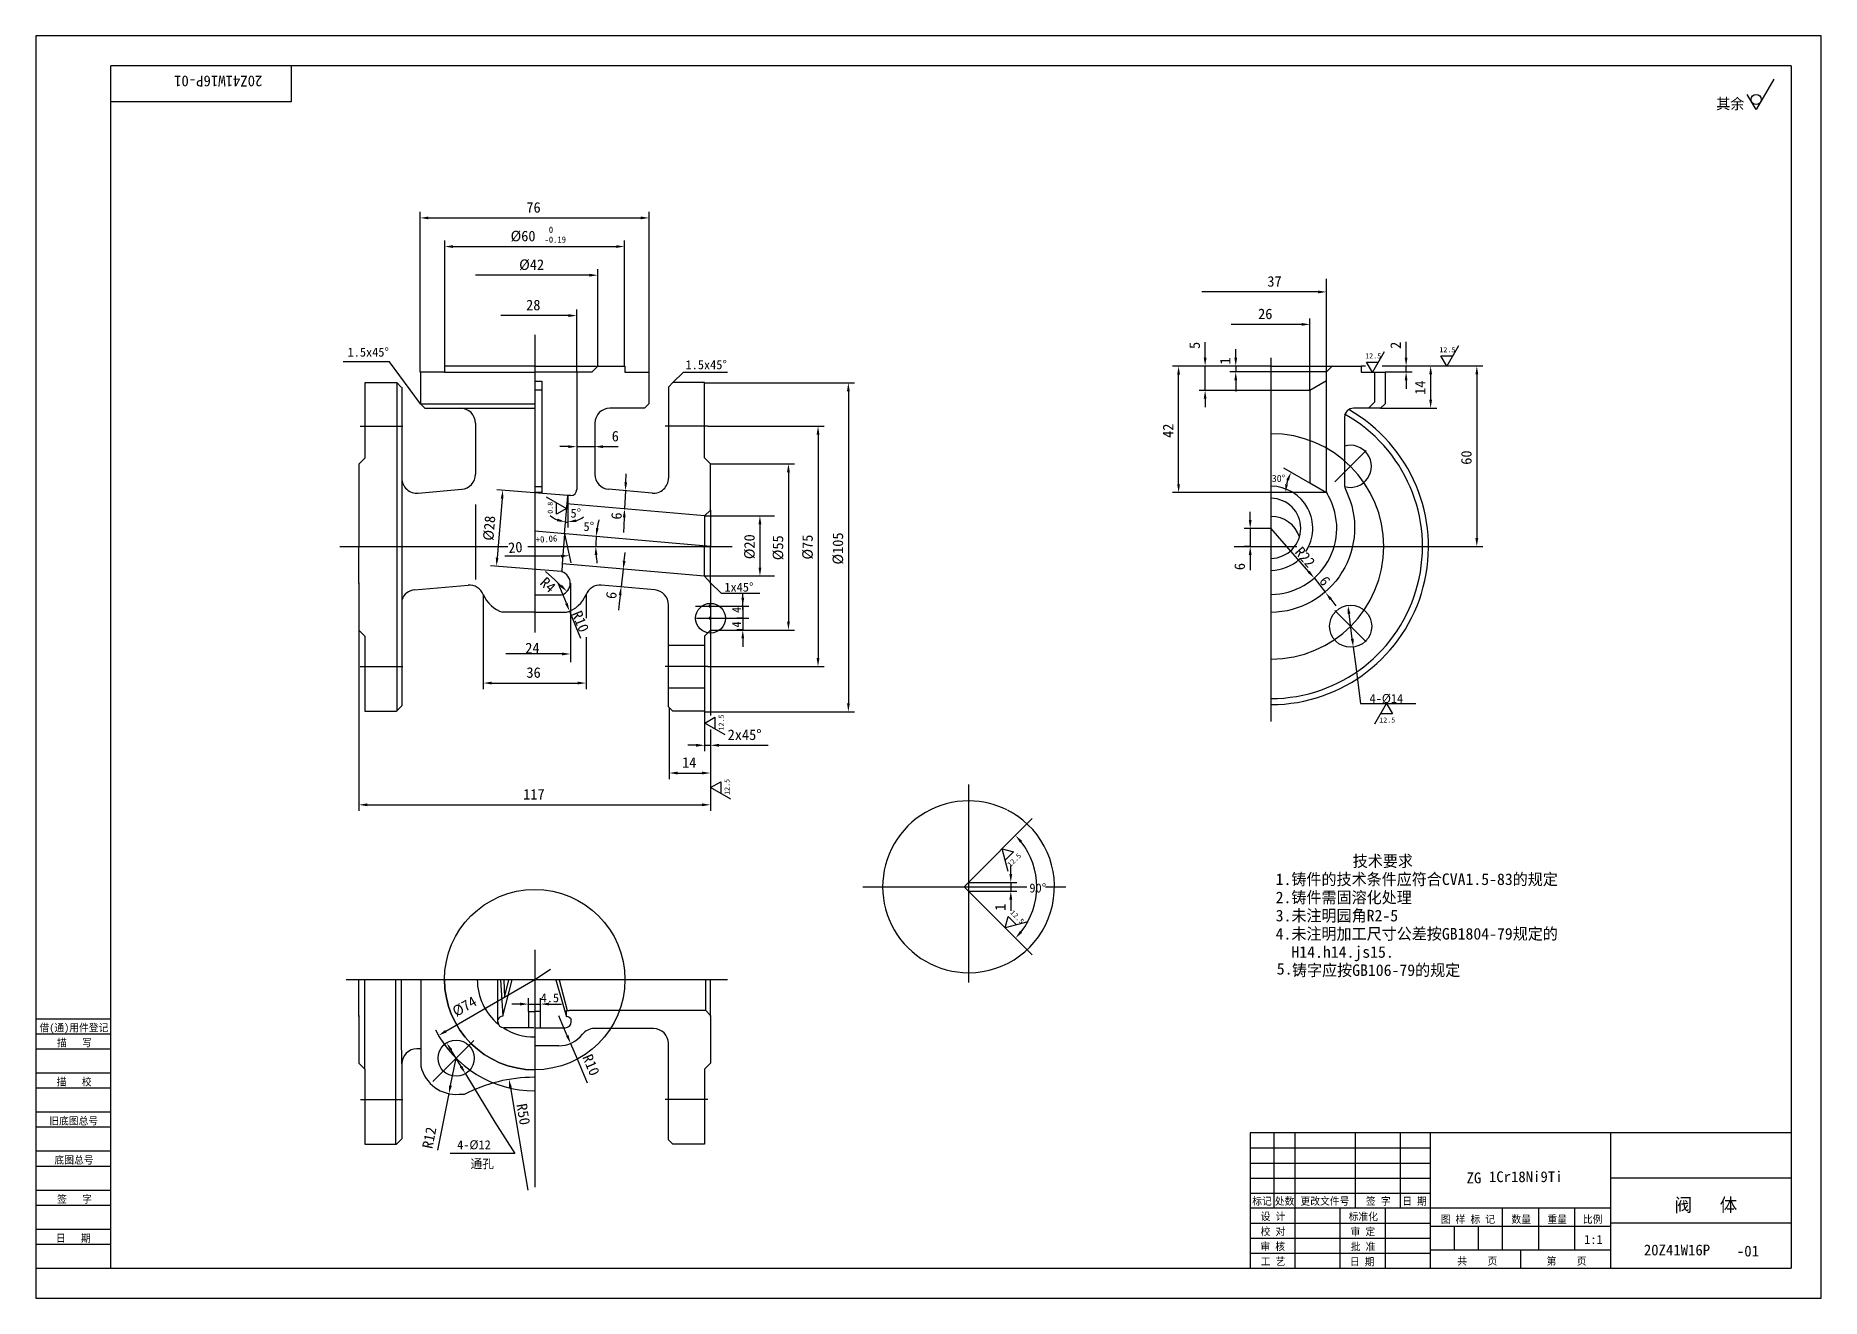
# Model space of a CAD drawing. Header units: metres. Extents: x 0 to 594, y 0 to 420.
import ezdxf

# ---------------------------------------------------------------- set-up
doc = ezdxf.new("R2010")
doc.units = ezdxf.units.M
for name, color, linetype in [('C', 6, 'Continuous'), ('D', 1, 'Continuous'), ('FL', 5, 'Continuous'), ('T', 7, 'Continuous'), ('TL', 4, 'Continuous')]:
    doc.layers.add(name, color=color, linetype=linetype)

# ---------------------------------------------------------------- blocks, each defined once
blk = doc.blocks.new('TUKUN2')
at = {"layer": 'FL'}
for p, q in [((594, 420), (0, 420)), ((0, 420), (0, 0)), ((594, 0), (594, 420)), ((0, 83), (25, 83)), ((0, 75), (25, 75)), ((0, 70), (25, 70)), ((0, 62), (25, 62)), ((0, 57), (25, 57)), ((412, 30), (412, 55)), ((419, 10), (419, 55)), ((439, 30), (439, 55)), ((454, 30), (454, 55)), ((0, 49), (25, 49)), ((404, 50), (464, 50)), ((0, 44), (25, 44)), ((404, 45), (464, 45)), ((0, 36), (25, 36)), ((404, 40), (464, 40)), ((0, 31), (25, 31)), ((404, 35), (464, 35)), ((449, 10), (449, 30)), ((404, 25), (464, 25)), ((0, 23), (25, 23)), ((0, 18), (25, 18)), ((404, 20), (464, 20)), ((404, 15), (464, 15)), ((0, 0), (594, 0))]:
    blk.add_line(p, q, dxfattribs=at)
at = {"layer": 'TL'}
for p, q in [((584, 410), (25, 410)), ((25, 10), (25, 410)), ((85, 410), (85, 398)), ((584, 410), (584, 10)), ((85, 398), (25, 398)), ((0, 93), (25, 93)), ((0, 88), (25, 88)), ((584, 55), (404, 55)), ((404, 55), (404, 10)), ((464, 10), (464, 55)), ((524, 10), (524, 55)), ((584, 40), (524, 40)), ((524, 30), (404, 30)), ((434, 10), (434, 30)), ((488, 16), (488, 30)), ((500, 16), (500, 30)), ((512, 16), (512, 30)), ((464, 24), (524, 24)), ((472, 16), (472, 24)), ((480, 16), (480, 24)), ((584, 25), (524, 25)), ((524, 16), (464, 16)), ((494, 10), (494, 16)), ((0, 10), (584, 10))]:
    blk.add_line(p, q, dxfattribs=at)
at = {"layer": 'T'}
for s, p in [('借(通)用件登记', (1.26, 88.76)), ('描   写', (7.09, 83.76)), ('描   校', (6.98, 70.76)), ('旧底图总号', (4.52, 57.76)), ('底图总号', (6.25, 44.76)), ('签   字', (7.1, 31.76)), ('标记', (404.71, 31.07)), ('处数', (412.22, 31.07)), ('更改文件号', (420.75, 31.07)), ('签 字', (442.53, 31.07)), ('日 期', (454.57, 31.07)), ('校 对', (407.48, 20.99)), ('设 计', (407.5, 25.99)), ('标准化', (436.77, 25.93)), ('审 定', (437.39, 20.93)), ('图 样 标 记', (467.4, 25.04)), ('数量', (490.92, 25.04)), ('重量', (502.88, 25.04)), ('比例', (514.7, 25.04)), ('日   期', (6.72, 18.76)), ('审 核', (407.41, 15.99)), ('批 准', (437.46, 15.93)), ('工 艺', (407.52, 10.99)), ('日 期', (437.18, 10.93)), ('共    页', (472.91, 11.13)), ('第    页', (502.62, 11.13))]:
    blk.add_text(s, height=2.5, dxfattribs=at).set_placement(p)

msp = doc.modelspace()

# ---------------------------------------------------------------- linework, layer by layer
at = {"layer": 'C'}
for p, q in [((166, 320.49), (166, 233.95)), ((410.96, 234.22), (410.96, 312.82)), ((107.93, 290.13), (122.11, 290.13)), ((223.62, 290.13), (209.45, 290.13)), ((432.16, 271.56), (442.61, 282.01)), ((101.2, 250.09), (157.03, 250.09)), ((163.71, 250.09), (231.67, 250.09)), ((224.49, 250.09), (166, 255.2)), ((398.67, 250.09), (419.57, 250.09)), ((423.75, 250.09), (469.12, 250.09)), ((166, 233.95), (166, 228.26)), ((410.96, 234.14), (410.96, 234.22)), ((410.96, 228.14), (410.96, 234.14)), ((166, 228.26), (166, 221.53)), ((219.54, 230.25), (230.34, 230.25)), ((219.78, 226.22), (230.34, 226.22)), ((410.96, 191.84), (410.96, 228.18)), ((432.16, 228.82), (442.61, 218.37)), ((107.93, 210.17), (122.11, 210.17)), ((223.62, 210.17), (209.45, 210.17)), ((310.32, 170.96), (310.32, 165.39)), ((275.12, 136.88), (329.73, 136.88)), ((335.96, 136.88), (342.67, 136.88)), ((166, 115.95), (166, 89.95)), ((166, 112.5), (166, 77.51)), ((310.32, 108.5), (310.32, 105.08)), ((103.29, 106), (230.12, 106)), ((166, 89.95), (166, 83.97)), ((145.8, 85.8), (132.06, 72.06)), ((166, 83.97), (166, 37)), ((108.01, 66.15), (122.18, 66.15)), ((223.62, 66.15), (209.45, 66.15))]:
    msp.add_line(p, q, dxfattribs=at)
for centre, radius, start, end in [((410.96, 250.11), 37.5, 270, 90), ((166, 106), 37, 206.82, 270)]:
    msp.add_arc(centre, radius, start, end, dxfattribs=at)
at = {"layer": 'D'}
for p, q in [((578.17, 405.54), (572.32, 395.4)), ((572.32, 395.4), (569.39, 400.47)), ((127.86, 308.12), (127.86, 361.39)), ((130.66, 359.39), (201.3, 359.39)), ((204.1, 308.12), (204.1, 361.39)), ((136.06, 310.07), (136.06, 351.87)), ((195.9, 310.07), (195.9, 351.87)), ((138.86, 349.87), (193.1, 349.87)), ((184.2, 340.34), (146.3, 340.34)), ((187, 310.09), (187, 342.34)), ((429.39, 308.17), (429.39, 339.14)), ((398.52, 334.77), (387.95, 334.77)), ((426.59, 334.77), (398.52, 334.77)), ((177.21, 326.91), (154.76, 326.91)), ((180.01, 308.12), (180.01, 328.91)), ((421.09, 323.97), (397.72, 323.97)), ((423.89, 302.01), (423.89, 325.97)), ((389.02, 315.69), (389.02, 318.11)), ((389.02, 312.89), (389.02, 315.69)), ((399.21, 312.89), (399.21, 315.69)), ((455.89, 315.74), (455.89, 318.17)), ((455.89, 312.94), (455.89, 315.74)), ((473.28, 316.85), (469.38, 310.09)), ((117.67, 311.53), (102.29, 311.53)), ((128, 297.59), (117.67, 311.53)), ((387.02, 310.09), (378.2, 310.09)), ((397.21, 310.09), (387.02, 310.09)), ((389.02, 302.01), (389.02, 310.09)), ((410.96, 310.09), (397.21, 310.09)), ((399.21, 310.09), (399.21, 308.17)), ((440.91, 310.14), (442.38, 310.14)), ((442.75, 311.43), (446.65, 311.43)), ((444.7, 308.05), (442.75, 311.43)), ((448.6, 314.81), (444.7, 308.05)), ((447.92, 310.14), (457.89, 310.14)), ((455.89, 308.14), (455.89, 310.14)), ((457.89, 310.14), (466.05, 310.14)), ((466.05, 310.14), (481.41, 310.14)), ((467.43, 313.47), (471.33, 313.47)), ((469.38, 310.09), (467.43, 313.47)), ((211.99, 304.59), (215.53, 308.12)), ((215.53, 308.12), (228.15, 308.12)), ((222.43, 304.53), (272.34, 304.53)), ((228.15, 308.12), (230.09, 308.12)), ((380.2, 270.8), (380.2, 307.29)), ((410.96, 308.17), (397.21, 308.17)), ((399.21, 305.37), (399.21, 302.57)), ((448.92, 308.14), (457.89, 308.14)), ((455.89, 305.34), (455.89, 302.54)), ((464.05, 307.34), (464.05, 298.89)), ((479.41, 307.34), (479.41, 252.89)), ((270.34, 301.73), (270.34, 197.92)), ((423.89, 302.01), (387.02, 302.01)), ((389.02, 299.21), (389.02, 296.41)), ((399.21, 302.57), (399.21, 301.65)), ((447.41, 296.09), (466.05, 296.09)), ((223.62, 290.13), (262.25, 290.13)), ((260.25, 287.33), (260.25, 212.97)), ((177.13, 283.3), (174.33, 283.3)), ((179.93, 283.3), (185.94, 283.3)), ((188.74, 283.3), (191.54, 283.3)), ((191.54, 283.3), (193.8, 283.3)), ((196.3, 271.47), (196.43, 274.27)), ((224.49, 277.59), (252.41, 277.59)), ((250.41, 274.79), (250.41, 225.08)), ((423.89, 271.12), (415.23, 276.12)), ((176.98, 267.01), (153.39, 268.98)), ((196.17, 268.68), (195.9, 262.59)), ((429.3, 268), (378.2, 268)), ((155.15, 266.02), (153.51, 246.31)), ((169.83, 266.66), (176.59, 262.75)), ((173.21, 260.8), (173.21, 264.7)), ((176.59, 262.75), (173.21, 260.8)), ((176.98, 267.01), (176.98, 256.43)), ((404.01, 258.85), (404.01, 261.65)), ((195.65, 256.99), (195.55, 254.74)), ((195.78, 259.79), (195.65, 256.99)), ((222.53, 260.27), (245.79, 260.27)), ((240.92, 257.47), (240.92, 243.08)), ((410.83, 256.05), (402.01, 256.05)), ((404.01, 256.05), (404.01, 250.08)), ((423.48, 241.7), (410.83, 256.14)), ((175.87, 254.31), (178.06, 244.67)), ((404.01, 250.08), (402.01, 250.08)), ((469.12, 250.09), (481.41, 250.09)), ((174.88, 241.72), (151.28, 243.69)), ((158.87, 246.86), (156.04, 246.86)), ((174.6, 246.86), (158.87, 246.86)), ((195.76, 245.27), (196.09, 248.05)), ((404.01, 247.28), (404.01, 244.48)), ((404.01, 244.48), (404.01, 242.22)), ((172.65, 238.95), (169.63, 241.74)), ((174.7, 237.04), (172.65, 238.95)), ((176.52, 231.19), (173.82, 237.86)), ((177.92, 237.9), (177.92, 215.65)), ((195.43, 242.49), (194.75, 236.71)), ((222.53, 240.28), (245.79, 240.28)), ((224.49, 238.05), (228.03, 234.51)), ((425.31, 239.63), (429.1, 234.76)), ((148.9, 234.1), (148.9, 202.66)), ((183.09, 234.1), (183.09, 226.3)), ((194.42, 233.93), (194.09, 231.15)), ((228.03, 234.51), (240.86, 234.51)), ((235.22, 233.05), (235.22, 234.44)), ((235.22, 229.03), (235.22, 231.83)), ((430.82, 232.55), (432.54, 230.34)), ((177.57, 228.59), (179.68, 223.4)), ((194.09, 231.15), (193.83, 228.9)), ((230.34, 230.25), (237.22, 230.25)), ((230.34, 226.22), (237.22, 226.22)), ((235.22, 226.23), (233.22, 226.23)), ((235.22, 230.25), (235.22, 226.22)), ((235.22, 226.23), (235.22, 222.32)), ((437.97, 219.38), (436.9, 227.71)), ((107.49, 222.28), (107.49, 162.16)), ((179.68, 223.4), (181.21, 219.61)), ((183.09, 219.89), (183.09, 202.66)), ((224.49, 222.28), (224.49, 193.84)), ((224.49, 222.28), (252.41, 222.28)), ((235.22, 222.32), (233.22, 222.32)), ((235.22, 220.62), (235.22, 220.53)), ((175.12, 214.33), (156.43, 214.33)), ((177.92, 215.65), (177.92, 211.61)), ((235.22, 219.52), (235.22, 216.72)), ((438.32, 216.61), (439.03, 211.05)), ((223.62, 210.17), (262.25, 210.17)), ((439.03, 211.05), (440.72, 197.9)), ((151.7, 204.66), (180.29, 204.66)), ((210.71, 196.57), (210.71, 172.73)), ((440.72, 197.9), (459.09, 197.9)), ((445.48, 191.07), (449.39, 197.83)), ((449.39, 197.83), (451.34, 194.45)), ((222.43, 195.12), (272.34, 195.12)), ((222.49, 195.28), (222.49, 181.96)), ((222.57, 191.32), (225.95, 193.27)), ((229.33, 187.41), (222.57, 191.32)), ((225.95, 193.27), (225.95, 189.37)), ((451.34, 194.45), (447.43, 194.45)), ((224.49, 189.22), (224.49, 181.96)), ((219.69, 183.96), (216.89, 183.96)), ((222.49, 183.96), (224.49, 183.96)), ((224.49, 181.96), (224.49, 172.73)), ((227.29, 183.96), (230.09, 183.96)), ((230.09, 183.96), (243.68, 183.96)), ((213.51, 174.73), (221.69, 174.73)), ((224.49, 172.73), (224.49, 162.16)), ((224.5, 169.89), (227.88, 171.84)), ((231.26, 165.98), (224.5, 169.89)), ((227.88, 171.84), (227.88, 167.93)), ((110.29, 164.16), (221.69, 164.16)), ((310.32, 138.34), (331.54, 159.55)), ((321.49, 149.49), (325.26, 148.48)), ((323.51, 141.95), (321.49, 149.49)), ((325.26, 148.48), (322.5, 145.72)), ((324.38, 141.14), (324.38, 143.94)), ((310.29, 138.34), (319.07, 138.34)), ((319.07, 138.34), (326.38, 138.34)), ((324.38, 138.34), (324.38, 135.42)), ((310.29, 135.42), (319.03, 135.42)), ((310.32, 135.42), (331.54, 114.2)), ((319.03, 135.42), (326.38, 135.42)), ((324.38, 132.62), (324.38, 129.82)), ((322.49, 123.18), (323.5, 126.95)), ((330.03, 125.2), (322.49, 123.18)), ((323.5, 126.95), (326.26, 124.19)), ((324.38, 129.82), (324.38, 128.89)), ((166, 106), (171.28, 109.49)), ((136.42, 88.83), (166, 106)), ((161.16, 97.87), (158.36, 97.87)), ((163.96, 95.4), (163.96, 99.87)), ((163.96, 97.87), (167.94, 97.87)), ((167.94, 95.43), (167.94, 99.87)), ((170.74, 97.87), (173.54, 97.87)), ((173.54, 97.87), (173.63, 97.87)), ((173.63, 97.87), (174.91, 97.87)), ((176.83, 87.35), (174.01, 93.98)), ((177.93, 84.78), (180.13, 79.63)), ((138.01, 70.82), (139.84, 79.84)), ((141.5, 77.1), (138.18, 82.57)), ((180.13, 79.63), (183.5, 71.72)), ((142.95, 74.71), (145.85, 69.92)), ((137.46, 68.08), (135.34, 57.64)), ((145.85, 69.92), (152.73, 58.59)), ((157.94, 70.06), (162.16, 45.05)), ((135.34, 57.64), (133.64, 49.22)), ((152.73, 58.59), (159.34, 48.15)), ((159.34, 48.15), (137.88, 48.15)), ((162.16, 45.05), (163.7, 35.93))]:
    msp.add_line(p, q, dxfattribs=at)
msp.add_circle((572.32, 398.78), 1.69, dxfattribs=at)
for centre, radius, start, end in [((429.3, 268), 13.49, 161.91, 168.09), ((176.98, 267.01), 8.8, 228.4, 246.7), ((176.98, 267.01), 8.8, 265, 270), ((176.98, 267.01), 8.8, 288.3, 306.6), ((224.49, 250.09), 38.18, 166.6, 170.8), ((224.49, 250.09), 38.18, 175, 180), ((224.49, 250.09), 38.18, 184.2, 188.4), ((308.86, 136.88), 24.15, 321.65, 38.35)]:
    msp.add_arc(centre, radius, start, end, dxfattribs=at)
for points in [[(130.66, 359.86), (130.66, 358.92), (127.86, 359.39)], [(201.3, 359.86), (201.3, 358.92), (204.1, 359.39)], [(138.86, 350.33), (138.86, 349.4), (136.06, 349.87)], [(193.1, 350.33), (193.1, 349.4), (195.9, 349.87)], [(184.2, 340.81), (184.2, 339.87), (187, 340.34)], [(426.59, 335.23), (426.59, 334.3), (429.39, 334.77)], [(177.21, 327.37), (177.21, 326.44), (180.01, 326.91)], [(421.09, 324.44), (421.09, 323.51), (423.89, 323.97)], [(379.73, 307.29), (380.66, 307.29), (380.2, 310.09)], [(388.55, 312.89), (389.49, 312.89), (389.02, 310.09)], [(398.75, 312.89), (399.68, 312.89), (399.21, 310.09)], [(455.42, 312.94), (456.35, 312.94), (455.89, 310.14)], [(463.58, 307.34), (464.51, 307.34), (464.05, 310.14)], [(478.94, 307.34), (479.88, 307.34), (479.41, 310.14)], [(269.88, 301.73), (270.81, 301.73), (270.34, 304.53)], [(398.75, 305.37), (399.68, 305.37), (399.21, 308.17)], [(455.42, 305.34), (456.35, 305.34), (455.89, 308.14)], [(388.55, 299.21), (389.49, 299.21), (389.02, 302.01)], [(463.58, 298.89), (464.51, 298.89), (464.05, 296.09)], [(259.78, 287.33), (260.72, 287.33), (260.25, 290.13)], [(177.13, 283.77), (177.13, 282.83), (179.93, 283.3)], [(188.74, 283.77), (188.74, 282.83), (185.94, 283.3)], [(249.94, 274.79), (250.88, 274.79), (250.41, 277.59)], [(416.05, 272.38), (416.9, 271.99), (417.61, 274.74)], [(154.69, 266.06), (155.62, 265.98), (155.39, 268.81)], [(195.83, 271.49), (196.77, 271.45), (196.17, 268.68)], [(379.73, 270.8), (380.66, 270.8), (380.2, 268)], [(416.56, 270.73), (415.63, 270.83), (415.8, 268)], [(195.31, 259.81), (196.24, 259.77), (195.9, 262.59)], [(173.62, 259.38), (173.39, 258.47), (176.22, 258.24)], [(179.82, 258.19), (179.67, 259.11), (176.98, 258.21)], [(187.26, 256.13), (186.34, 256.25), (186.45, 253.41)], [(240.45, 257.47), (241.39, 257.47), (240.92, 260.27)], [(403.55, 258.85), (404.48, 258.85), (404.01, 256.05)], [(185.94, 247.27), (186.88, 247.3), (186.31, 250.09)], [(403.55, 247.28), (404.48, 247.28), (404.01, 250.08)], [(478.94, 252.89), (479.88, 252.89), (479.41, 250.09)], [(153.04, 246.35), (153.97, 246.27), (153.28, 243.52)], [(174.67, 247.33), (174.73, 246.4), (177.49, 247.06)], [(195.3, 245.32), (196.23, 245.21), (195.43, 242.49)], [(240.45, 243.08), (241.39, 243.08), (240.92, 240.28)], [(423.13, 241.39), (423.83, 242), (425.33, 239.59)], [(174.38, 236.7), (175.02, 237.39), (176.76, 235.14)], [(193.96, 233.98), (194.88, 233.87), (194.75, 236.71)], [(234.75, 233.05), (235.69, 233.05), (235.22, 230.25)], [(431.19, 232.83), (430.45, 232.26), (429.1, 234.76)], [(176.09, 231.01), (176.96, 231.36), (177.57, 228.59)], [(436.43, 227.66), (437.36, 227.77), (436.54, 230.49)], [(234.75, 219.52), (235.69, 219.52), (235.22, 222.32)], [(249.94, 225.08), (250.88, 225.08), (250.41, 222.28)], [(175.12, 214.79), (175.12, 213.86), (177.92, 214.33)], [(437.5, 219.32), (438.43, 219.44), (438.32, 216.61)], [(259.78, 212.97), (260.72, 212.97), (260.25, 210.17)], [(151.7, 205.13), (151.7, 204.19), (148.9, 204.66)], [(180.29, 205.13), (180.29, 204.19), (183.09, 204.66)], [(269.88, 197.92), (270.81, 197.92), (270.34, 195.12)], [(219.69, 184.43), (219.69, 183.49), (222.49, 183.96)], [(227.29, 184.43), (227.29, 183.49), (224.49, 183.96)], [(213.51, 175.2), (213.51, 174.26), (210.71, 174.73)], [(221.69, 175.2), (221.69, 174.26), (224.49, 174.73)], [(110.29, 164.62), (110.29, 163.69), (107.49, 164.16)], [(221.69, 164.62), (221.69, 163.69), (224.49, 164.16)], [(327.45, 151.55), (328.15, 152.17), (325.94, 153.95)], [(323.91, 141.14), (324.85, 141.14), (324.38, 138.34)], [(323.91, 132.62), (324.85, 132.62), (324.38, 135.42)], [(328.15, 121.59), (327.45, 122.21), (325.94, 119.8)], [(161.16, 98.34), (161.16, 97.41), (163.96, 97.87)], [(170.74, 98.34), (170.74, 97.41), (167.94, 97.87)], [(136.66, 88.42), (136.19, 89.23), (134, 87.42)], [(137.78, 82.33), (138.58, 82.82), (136.72, 84.97)], [(176.41, 87.17), (177.26, 87.54), (177.93, 84.78)], [(141.1, 76.86), (141.9, 77.34), (142.95, 74.71)], [(157.48, 69.98), (158.4, 70.13), (157.47, 72.82)], [(138.47, 70.73), (137.55, 70.91), (137.46, 68.08)]]:
    msp.add_solid(points, dxfattribs=at)
at = {"layer": 'FL'}
msp.add_circle((224.49, 226.22), 4.95, dxfattribs=at)
at = {"layer": 'TL'}
for p, q in [((136, 310.09), (136, 308.09)), ((166, 310.09), (136, 310.09)), ((166, 310.09), (186.51, 310.09)), ((187, 310.09), (185, 308.09)), ((187, 310.09), (196, 310.09)), ((196, 310.09), (196, 308.09)), ((410.91, 310.09), (431.07, 310.09)), ((431.39, 310.17), (429.39, 308.17)), ((431.07, 310.09), (440.91, 310.09)), ((440.91, 310.09), (440.91, 308.09)), ((109.61, 304.59), (120.11, 304.59)), ((109.61, 279.59), (109.61, 304.59)), ((120.11, 304.59), (120.11, 195.28)), ((120.11, 304.59), (121.61, 303.09)), ((121.8, 303.09), (121.8, 272.83)), ((128, 308.09), (128, 297.59)), ((136, 308.09), (128, 308.09)), ((136, 308.09), (166, 308.09)), ((180.15, 308.09), (166, 308.09)), ((166.07, 305.07), (168.32, 305.07)), ((168.32, 305.07), (168.32, 268.07)), ((180, 308.09), (180, 275.09)), ((185, 308.09), (180.15, 308.09)), ((196, 308.09), (204, 308.09)), ((204, 308.09), (204, 297.59)), ((211.99, 304.59), (210.49, 303.09)), ((210.49, 303.09), (210.49, 272.83)), ((222.49, 304.59), (211.99, 304.59)), ((222.49, 279.59), (222.49, 304.59)), ((429.39, 308.17), (410.95, 308.17)), ((429.37, 305.18), (423.89, 302.01)), ((440.91, 308.09), (445.36, 308.09)), ((445.36, 308.09), (448.91, 308.09)), ((445.42, 308.19), (445.42, 298.09)), ((448.91, 308.09), (448.91, 297.59)), ((128, 297.59), (166, 297.59)), ((128, 297.59), (129.5, 296.09)), ((166.07, 302.18), (168.41, 302.18)), ((204, 297.59), (202.5, 296.09)), ((423.89, 302.01), (423.89, 271.12)), ((448.91, 297.59), (447.41, 296.09)), ((129.5, 296.09), (166, 296.09)), ((129.8, 296.09), (141.3, 296.09)), ((146.3, 291.09), (146.3, 274.1)), ((186, 291.09), (186, 274.1)), ((202.5, 296.09), (191, 296.09)), ((447.41, 296.09), (443.42, 296.09)), ((107.61, 277.59), (109.61, 279.59)), ((224.49, 277.59), (222.49, 279.59)), ((107.61, 250.09), (107.61, 277.59)), ((180, 275.09), (180, 272.06)), ((224.49, 262.12), (224.49, 277.59)), ((121.8, 272.83), (121.8, 231.81)), ((127.24, 267.85), (141.73, 269.11)), ((168.41, 269.94), (166.07, 269.94)), ((168.32, 268.07), (166.07, 268.07)), ((180, 272.06), (180, 269.01)), ((205.06, 267.85), (190.56, 269.11)), ((429.45, 267.91), (423.89, 271.12)), ((146.33, 264.01), (146.33, 242.22)), ((175.87, 254.29), (176.76, 264.43)), ((222.5, 260.3), (176.53, 264.32)), ((176.76, 264.43), (176.98, 267.01)), ((178, 267.01), (176.98, 267.01)), ((222.5, 260.3), (224.49, 262.12)), ((224.49, 262.12), (224.49, 249.97)), ((222.5, 260.3), (222.5, 249.97)), ((107.49, 237.75), (107.49, 249.93)), ((175.87, 254.33), (175.17, 244.31)), ((222.5, 240.22), (222.5, 250.15)), ((224.49, 237.75), (224.49, 249.93)), ((175.17, 244.31), (174.98, 241.6)), ((222.5, 240.22), (175.17, 244.36)), ((107.49, 238.05), (107.49, 222.28)), ((146.33, 242.22), (146.33, 239.08)), ((224.49, 238.05), (222.5, 240.22)), ((224.49, 238.05), (224.49, 222.28)), ((121.8, 231.81), (121.8, 197.03)), ((126.06, 235.65), (143.83, 237.2)), ((165.93, 234.01), (172.72, 234.01)), ((172.72, 234.01), (174.92, 234.01)), ((205.93, 235.65), (188.16, 237.2)), ((166.05, 228.25), (155.41, 228.25)), ((165.93, 228.25), (176.57, 228.25)), ((210.49, 227.04), (210.49, 230.67)), ((210.49, 217.26), (210.49, 227.04)), ((224.49, 230.85), (223.89, 230.25)), ((224.49, 229.65), (223.89, 230.25)), ((224.5, 226.79), (223.94, 226.22)), ((224.5, 225.66), (223.94, 226.22)), ((107.49, 222.28), (109.49, 220.28)), ((109.49, 220.28), (109.49, 195.28)), ((224.49, 222.28), (222.49, 220.28)), ((222.49, 220.28), (222.49, 217.26)), ((210.41, 217.26), (222.41, 217.26)), ((210.49, 203.1), (210.49, 217.26)), ((222.49, 217.26), (222.49, 203.1)), ((210.41, 203.08), (222.41, 203.08)), ((210.49, 196.78), (210.49, 203.1)), ((222.49, 203.1), (222.49, 195.28)), ((120.04, 195.28), (121.83, 197.06)), ((211.99, 195.28), (210.49, 196.78)), ((109.49, 195.28), (119.99, 195.28)), ((222.49, 195.28), (211.99, 195.28)), ((310.32, 165.39), (310.32, 108.5)), ((310.29, 138.34), (308.82, 136.88)), ((310.29, 135.42), (308.82, 136.88)), ((107.49, 93.72), (107.49, 105.91)), ((109.49, 76.26), (109.49, 106.09)), ((119.78, 51.42), (119.78, 106.09)), ((121.7, 87.23), (121.7, 106.09)), ((128.16, 105.99), (128.16, 77.08)), ((153.74, 93.98), (153.74, 106)), ((154.63, 105.99), (155.43, 93.81)), ((155.43, 93.81), (158.46, 105.99)), ((155.68, 105.99), (155.96, 100.03)), ((155.96, 100.03), (157.4, 105.99)), ((173.08, 105.99), (176.52, 93.68)), ((174.13, 105.99), (176.77, 95.76)), ((222.93, 95.73), (222.93, 105.83)), ((224.49, 93.72), (224.49, 105.91)), ((164, 95.43), (165.97, 95.43)), ((164, 89.93), (164, 95.43)), ((167.94, 95.43), (165.97, 95.43)), ((167.94, 89.93), (167.94, 95.43)), ((176.52, 95.72), (177.43, 95.73)), ((176.52, 93.85), (176.52, 95.72)), ((178.01, 95.73), (177.43, 95.73)), ((222.93, 95.73), (178.01, 95.73)), ((224.42, 94.23), (222.93, 95.73)), ((107.49, 94.02), (107.49, 78.26)), ((153.75, 91.98), (153.75, 93.89)), ((157.74, 89.98), (155.75, 89.98)), ((165.74, 89.98), (157.74, 89.98)), ((166.01, 89.98), (174.01, 89.98)), ((174.01, 89.98), (176.16, 89.98)), ((178.16, 91.98), (178.16, 92.72)), ((187.44, 89.73), (185.82, 89.73)), ((205.49, 89.73), (187.44, 89.73)), ((224.49, 94.02), (224.49, 78.26)), ((121.7, 87.23), (121.7, 87.68)), ((121.8, 78), (121.7, 87.23)), ((174.01, 83.98), (165.88, 83.98)), ((210.49, 83.02), (210.49, 84.73)), ((107.49, 78.26), (109.49, 76.26)), ((121.8, 78), (121.8, 53.01)), ((128.12, 83), (126.8, 83)), ((210.49, 73.24), (210.49, 83.02)), ((224.49, 78.26), (222.49, 76.26)), ((109.49, 76.26), (109.49, 51.26)), ((210.49, 59.07), (210.49, 73.24)), ((222.49, 76.26), (222.49, 73.24)), ((222.49, 73.24), (222.49, 59.07)), ((140.85, 67.88), (142.58, 67.88)), ((210.49, 52.76), (210.49, 59.07)), ((222.49, 59.07), (222.49, 51.26)), ((109.49, 51.26), (119.99, 51.26)), ((120.04, 51.25), (121.83, 53.04)), ((211.99, 51.26), (210.49, 52.76)), ((222.49, 51.26), (211.99, 51.26))]:
    msp.add_line(p, q, dxfattribs=at)
for points in [[(410.96, 234.14, 0.57), (430.03, 266.88, -0.13), (429.39, 269.32), (429.39, 277.1), (429.39, 308.17)], [(445.42, 298.09), (443.42, 296.09), (438.39, 296.09, 0.41), (435.39, 293.09), (435.39, 277.1), (435.39, 270.8, 0.12), (435.91, 268.58, -0.55), (410.96, 228.14)], [(155.37, 93.87, 0.27), (153.73, 92.73, 0.27)], [(176.53, 93.87, -0.27), (178.17, 92.73, -0.27)]]:
    msp.add_lwpolyline(points, format="xyb", dxfattribs=at)
for centre, radius in [((437.43, 223.55), 7), ((139.84, 79.84), 6)]:
    msp.add_circle(centre, radius, dxfattribs=at)
for centre, radius, start, end in [((141.3, 291.09), 5, 0, 90), ((191, 291.09), 5, 90, 180), ((410.83, 249.99), 52.5, 270.15, 60.36), ((410.83, 249.99), 50.5, 270.16, 60.89), ((437.35, 276.76), 7, 254.23, 106.29), ((141.3, 274.1), 5, 275, 0), ((191, 274.1), 5, 180, 265), ((126.8, 272.83), 5, 180, 275), ((178, 269.01), 2, 270, 0), ((205.49, 272.83), 5, 265, 0), ((410.83, 256.14), 14, 326.67, 89.44), ((410.83, 256.14), 10, 270.79, 89.21), ((410.96, 250.09), 10, 18.92, 90), ((410.83, 256.14), 14, 270.56, 313.59), ((173.82, 237.86), 4, 285.98, 72.36), ((126.49, 230.67), 5, 95, 159.64), ((144.26, 232.22), 5, 22.08, 95), ((158.16, 237.86), 10, 202.08, 254.02), ((173.82, 237.86), 10, 285.98, 337.92), ((187.72, 232.22), 5, 85, 157.92), ((205.49, 230.67), 5, 0, 85), ((310.32, 136.88), 28.58, 90, 270.12), ((310.32, 136.88), 28.58, 270.12, 55.55), ((310.32, 136.88), 28.58, 63.55, 89.38), ((310.32, 136.88), 28.58, 55.83, 63.1), ((166, 106), 30, 360, 0), ((166, 106), 30, 180, 270), ((165.91, 105.92), 19, 179.77, 230.82), ((155.75, 91.98), 2, 180, 270), ((165.91, 105.92), 19, 237.02, 270.26), ((176.16, 91.98), 2, 270, 0), ((185.82, 84.73), 5, 90, 141.95), ((205.49, 84.73), 5, 0, 90), ((174.01, 93.98), 10, 270, 321.95), ((126.8, 78), 5, 90, 180), ((139.84, 79.84), 12, 193.27, 274.86), ((165.8, 23.51), 50, 90, 117.73)]:
    msp.add_arc(centre, radius, start, end, dxfattribs=at)

# ---------------------------------------------------------------- block references
at = {"layer": 'D'}
msp.add_blockref('TUKUN2', (0, 0), dxfattribs=at)

# ---------------------------------------------------------------- texts
for s, height, rotation, p in [('20Z41W16P-01', 3.6, 180, (75.41, 406.69)), ('5', 3.5, 90, (387.27, 315.78)), ('2', 3.5, 90, (454.14, 315.83)), ('1', 3.5, 90, (397.46, 310.59)), ('14', 3.5, 90, (462.3, 300.53)), ('42', 3.5, 90, (378.45, 286.21)), ('60', 3.5, 90, (477.66, 277.28)), ('0.8', 1.7, 90, (171.98, 260.97)), ('%%c28', 3.5, 85.23, (152.22, 251.91)), ('6', 3.5, 87.43, (194.89, 258.98)), ('20', 3.5, 4.06, (157.31, 247.9)), ('+0.06', 2.1, 4.06, (166.44, 251.27)), ('%%c20', 3.5, 90, (239.17, 245.86)), ('%%c55', 3.5, 90, (248.66, 245.52)), ('%%C75', 3.5, 90, (258.5, 245.74)), ('%%c105', 3.5, 90, (268.59, 244.08)), ('R22', 3.5, 311.23, (418.62, 248.09)), ('6', 3.5, 90, (402.26, 242.22)), ('R4', 3.5, 317.2, (167.47, 237.68)), ('6', 3.5, 307.87, (426.77, 238.51)), ('6', 3.5, 83.26, (193.05, 232.47)), ('R10', 3.5, 292.04, (178.29, 227.81)), ('4', 3, 90, (234.67, 227.98)), ('4', 3, 90, (234.67, 223.13)), ('12.5', 1.7, 90, (228.88, 188.89)), ('12.5', 1.7, 90, (230.81, 167.46)), ('12.5', 1.7, 45, (324.24, 143.31)), ('1', 3.5, 90, (322.63, 128.89)), ('12.5', 1.7, 315, (324.03, 128.15)), ('%%C74', 3.5, 30.14, (139.9, 93.53)), ('R10', 3.5, 293.08, (181.77, 80.23)), ('R50', 3.5, 279.59, (159.92, 64.46)), ('R12', 3.5, 78.56, (131.92, 49.56))]:
    msp.add_text(s, height=height, rotation=rotation, dxfattribs=at).set_placement(p)
for s, height, p in [('其余', 3.6, (559.04, 395.56)), ('76', 3.5, (163.23, 361.14)), (' 0', 2.1, (169.27, 354.42)), ('%%C60', 3.5, (157.98, 351.62)), ('-0.19', 2.1, (169.27, 351.13)), ('%%C42', 3.5, (160.83, 342.09)), ('37', 3.5, (409.72, 336.52)), ('28', 3.5, (163.15, 328.66)), ('26', 3.5, (406.65, 325.72)), ('1.5x45%%d', 3, (103.77, 313.24)), ('12.5', 1.7, (466.95, 314.7)), ('1.5x45%%d', 3, (216.19, 309.05)), ('12.5', 1.7, (442.27, 312.66)), ('6', 3.5, (191.63, 285.05)), ('30%%d', 2.4, (411.21, 271.54)), ('5%%d', 3, (177.9, 259.69)), ('5%%d', 3, (182.24, 255.24)), ('1x45%%d', 3, (229.11, 235.07)), ('24', 3.5, (162.86, 214.56)), ('36', 3.5, (163.24, 206.41)), ('4-%%c14', 3, (443.72, 198.03)), ('12.5', 1.7, (446.96, 191.52)), ('2x45%%d', 3.5, (230.18, 185.71)), ('14', 3.5, (215.02, 176.48)), ('117', 3.5, (162.16, 165.91)), ('技术要求', 3.85, (438.13, 143.53)), ('90%%d', 3, (330.57, 134.98)), ('1.铸件的技术条件应符合CVA1.5-83的规定', 3.85, (412.49, 137.48)), ('2.铸件需固溶化处理', 3.85, (412.49, 131.43)), ('3.未注明园角R2-5', 3.85, (412.49, 125.38)), ('4.未注明加工尺寸公差按GB1804-79规定的', 3.85, (412.49, 119.33)), ('  H14.h14.js15.', 3.85, (412.49, 113.28)), ('5.', 3.85, (412.85, 107.68)), ('铸字应按GB106-79的规定', 3.85, (417.92, 107.23)), ('4.5', 3, (167.98, 98.46)), ('4-%%c12', 3, (140.2, 49.57)), ('通孔', 3, (144.62, 43.25)), ('ZG', 3.6, (476, 38.25)), ('1Cr18Ni9Ti', 3.6, (483.43, 38.63)), ('阀   体', 4.5, (545.17, 28.8)), ('1:1', 3, (515.14, 18.07)), ('20Z41W16P', 3.6, (534.98, 14.27)), ('-01', 3.6, (565.93, 13.91))]:
    msp.add_text(s, height=height, dxfattribs=at).set_placement(p)

doc.saveas('drawing.dxf')
